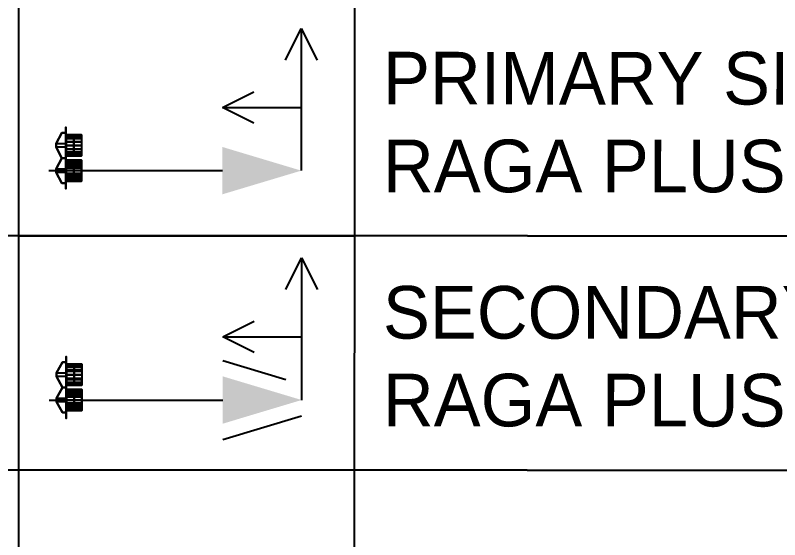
# Model space of a CAD drawing. Extents: x 421500 to 422711, y 436000 to 437000.
# Drawn here: x 422580.01 to 422588.03, y 436578.24 to 436583.74 of the extents above; entities that cross this region are included whole.
import ezdxf

# ---------------------------------------------------------------- set-up
doc = ezdxf.new("R2010")
doc.units = 0
doc.layers.get('0').update_dxf_attribs({"color": 210})
for name, color, linetype in [('XREF UTC_716709_AJB_1b$0$DATA', 7, 'Continuous'), ('XREF UTC_716709_AJB_1b$0$signals-key', 7, 'Continuous'), ('XREF UTC_716709_AJB_1b$0$VIEW', 7, 'Continuous')]:
    doc.layers.add(name, color=color, linetype=linetype)
doc.styles.add('XREF UTC_716709_AJB_1b$0$Standard', font='txt')

# ---------------------------------------------------------------- blocks, each defined once
blk = doc.blocks.new('*X67')
at = {"color": 0, "linetype": 'Continuous'}
for p, q in [((73.25, 59.49), (73.264, 59.49)), ((73.25, 59.48), (73.278, 59.48)), ((73.25, 59.47), (73.292, 59.47)), ((73.25, 59.46), (73.305, 59.46)), ((73.053, 59.42), (73.347, 59.42)), ((73.053, 59.41), (73.347, 59.41)), ((73.053, 59.4), (73.347, 59.4)), ((73.053, 59.39), (73.347, 59.39)), ((73.053, 59.38), (73.347, 59.38)), ((73.25, 59.45), (73.319, 59.45)), ((73.25, 59.44), (73.333, 59.44)), ((73.25, 59.43), (73.347, 59.43)), ((73.25, 59.37), (73.347, 59.37)), ((73.25, 59.36), (73.333, 59.36)), ((73.25, 59.35), (73.319, 59.35)), ((73.25, 59.34), (73.305, 59.34)), ((73.25, 59.33), (73.292, 59.33)), ((73.25, 59.32), (73.278, 59.32)), ((73.25, 59.31), (73.264, 59.31))]:
    blk.add_line(p, q, dxfattribs=at)
blk = doc.blocks.new('*X68')
at = {"color": 0, "linetype": 'Continuous'}
for p, q in [((73.25, 59.49), (73.264, 59.49)), ((73.25, 59.48), (73.278, 59.48)), ((73.25, 59.47), (73.292, 59.47)), ((73.25, 59.46), (73.305, 59.46)), ((73.053, 59.42), (73.347, 59.42)), ((73.053, 59.41), (73.347, 59.41)), ((73.053, 59.4), (73.347, 59.4)), ((73.053, 59.39), (73.347, 59.39)), ((73.053, 59.38), (73.347, 59.38)), ((73.25, 59.45), (73.319, 59.45)), ((73.25, 59.44), (73.333, 59.44)), ((73.25, 59.43), (73.347, 59.43)), ((73.25, 59.37), (73.347, 59.37)), ((73.25, 59.36), (73.333, 59.36)), ((73.25, 59.35), (73.319, 59.35)), ((73.25, 59.34), (73.305, 59.34)), ((73.25, 59.33), (73.292, 59.33)), ((73.25, 59.32), (73.278, 59.32)), ((73.25, 59.31), (73.264, 59.31))]:
    blk.add_line(p, q, dxfattribs=at)
blk = doc.blocks.new('XREF UTC_716709_AJB_1b$0$HD020P')
for p, q in [((-2.25, 4), (-1.75, 4.25)), ((-1.75, 3.75), (-2.25, 4)), ((-0.25, 4), (-0.25, 4)), ((-1, 2.75), (-1.25, 3.25)), ((-0.75, 3.25), (-1, 2.75)), ((0, 0), (0, 2.75))]:
    blk.add_line(p, q)
at = {"linetype": 'Continuous'}
for p, q in [((-2.25, 4), (-1, 4)), ((-1, 2.75), (-1, 4)), ((-1, 4), (0, 4))]:
    blk.add_line(p, q, dxfattribs=at)
blk.add_solid([(0.375, 2.75), (-0.375, 2.75), (0, 4)], dxfattribs=at)
at = {"layer": 'XREF UTC_716709_AJB_1b$0$VIEW', "color": 3, "linetype": 'Continuous', "extrusion": (0, -1, 0), "elevation": -0.275}
for points in [[(-0.253, 2.27), (-0.45, 2.27), (-0.45, 2.2), (-0.547, 2.27), (-0.547, 2.33), (-0.45, 2.4), (-0.45, 2.33), (-0.253, 2.33)], [(-0.03, 2.153), (-0.03, 2.35), (-0.1, 2.35), (-0.03, 2.447), (0.03, 2.447), (0.1, 2.35), (0.03, 2.35), (0.03, 2.153)]]:
    blk.add_lwpolyline(points, close=True, dxfattribs=at)
at = {"layer": 'XREF UTC_716709_AJB_1b$0$VIEW', "color": 1, "linetype": 'Continuous', "extrusion": (0, 1, 0), "const_width": 0.1, "elevation": 0.275}
blk.add_lwpolyline([(0.05, 2.94, 1), (-0.05, 2.94, 1)], format="xyb", close=True, dxfattribs=at)
at = {"layer": 'XREF UTC_716709_AJB_1b$0$VIEW', "color": 2, "linetype": 'Continuous', "extrusion": (0, 1, 0), "const_width": 0.1, "elevation": 0.275}
blk.add_lwpolyline([(0.05, 2.62, 1), (-0.05, 2.62, 1)], format="xyb", close=True, dxfattribs=at)
at = {"layer": 'XREF UTC_716709_AJB_1b$0$VIEW', "color": 7, "linetype": 'Continuous'}
for points in [[(-0.6, 0.27, 2.55), (-0.69, 0.27, 2.64), (-0.69, 0.27, 2.1), (-0.6, 0.27, 2.1)], [(-0.29, 0.27, 2.64), (-0.2, 0.27, 2.55), (-0.6, 0.27, 2.55), (-0.69, 0.27, 2.64)], [(-0.2, 0.27, 3.2), (-0.29, 0.27, 3.2), (-0.29, 0.27, 2.64), (-0.2, 0.27, 2.55)], [(0.29, 0.27, 2.1), (0.2, 0.27, 2.1), (0.2, 0.27, 3.2), (0.29, 0.27, 3.2)]]:
    blk.add_3dface(points, dxfattribs=at)
at = {"layer": 'XREF UTC_716709_AJB_1b$0$VIEW', "linetype": 'Continuous'}
for points in [[(-0.6, 0.21, 2.1), (-0.6, 0.27, 2.1), (-0.6, 0.27, 2.55), (-0.6, 0.21, 2.55)], [(-0.2, 0.27, 2.1), (-0.6, 0.27, 2.1), (-0.6, 0.27, 2.55), (-0.2, 0.27, 2.55)], [(-0.43, 0.12, 2.1), (-0.43, 0.27, 2.1), (-0.6, 0.27, 2.1), (-0.6, 0.21, 2.1)], [(-0.43, 0.12, 2.55), (-0.43, 0.27, 2.55), (-0.6, 0.27, 2.55), (-0.6, 0.21, 2.55)], [(-0.37, 0.27, 2.1), (-0.37, 0.12, 2.1), (-0.43, 0.12, 2.1), (-0.43, 0.27, 2.1)], [(-0.37, 0.27, 2.55), (-0.37, 0.12, 2.55), (-0.43, 0.12, 2.55), (-0.43, 0.27, 2.55)], [(-0.2, 0.21, 2.1), (-0.2, 0.27, 2.1), (-0.37, 0.27, 2.1), (-0.37, 0.12, 2.1)], [(-0.2, 0.21, 2.55), (-0.2, 0.27, 2.55), (-0.37, 0.27, 2.55), (-0.37, 0.12, 2.55)], [(0.2, 0.27, 2.1), (-0.2, 0.27, 2.1), (-0.2, 0.27, 3.2), (0.2, 0.27, 3.2)], [(-0.2, 0.21, 2.1), (-0.2, 0.27, 2.1), (-0.2, 0.27, 3.2), (-0.2, 0.21, 3.2)], [(-0.03, 0.12, 2.1), (-0.03, 0.27, 2.1), (-0.2, 0.27, 2.1), (-0.2, 0.21, 2.1)], [(-0.03, 0.12, 3.2), (-0.03, 0.27, 3.2), (-0.2, 0.27, 3.2), (-0.2, 0.21, 3.2)], [(-0.2, 0.21, 2.1), (-0.2, 0.27, 2.1), (-0.2, 0.27, 2.55), (-0.2, 0.21, 2.55)], [(0.03, 0.27, 2.1), (0.03, 0.12, 2.1), (-0.03, 0.12, 2.1), (-0.03, 0.27, 2.1)], [(0.03, 0.27, 3.2), (0.03, 0.12, 3.2), (-0.03, 0.12, 3.2), (-0.03, 0.27, 3.2)], [(0.2, 0.21, 2.1), (0.2, 0.27, 2.1), (0.03, 0.27, 2.1), (0.03, 0.12, 2.1)], [(0.2, 0.21, 3.2), (0.2, 0.27, 3.2), (0.03, 0.27, 3.2), (0.03, 0.12, 3.2)], [(0.2, 0.21, 2.1), (0.2, 0.27, 2.1), (0.2, 0.27, 3.2), (0.2, 0.21, 3.2)], [(-0.6, 0.21, 2.1), (-0.43, 0.12, 2.1), (-0.43, 0.12, 2.55), (-0.6, 0.21, 2.55)], [(-0.37, 0.12, 2.1), (-0.2, 0.21, 2.1), (-0.2, 0.21, 2.55), (-0.37, 0.12, 2.55)], [(-0.2, 0.21, 2.1), (-0.03, 0.12, 2.1), (-0.03, 0.12, 3.2), (-0.2, 0.21, 3.2)], [(0.03, 0.12, 2.1), (0.2, 0.21, 2.1), (0.2, 0.21, 3.2), (0.03, 0.12, 3.2)], [(-0.43, 0.12, 2.1), (-0.37, 0.12, 2.1), (-0.37, 0.12, 2.55), (-0.43, 0.12, 2.55)], [(-0.03, 0.12, 2.1), (0.03, 0.12, 2.1), (0.03, 0.12, 3.2), (-0.03, 0.12, 3.2)]]:
    blk.add_3dface(points, dxfattribs=at)
at = {"layer": 'XREF UTC_716709_AJB_1b$0$VIEW', "color": 3, "linetype": 'Continuous', "extrusion": (0, -1, 0)}
for name, p, rotation in [('*X68', (72.8, 61.7, -0.275), 180), ('*X67', (59.4, -70.9, -0.275), 90)]:
    blk.add_blockref(name, p, dxfattribs=dict(at, rotation=rotation))
at = {"layer": 'XREF UTC_716709_AJB_1b$0$DATA', "style": 'XREF UTC_716709_AJB_1b$0$Standard', "flags": 9}
for tag, p in [('SUPPORT', (1, 1.5)), ('BRACKETS', (1, 1.25)), ('HEIGHT', (1, 1)), ('CABLE', (1, 0.75)), ('PHASE', (1, 0.5)), ('TYPE', (1, 0.25)), ('NUM', (1, 0)), ('SITE', (1, -0.25)), ('IDENT', (1, -0.5))]:
    blk.add_attdef(tag, p, '', height=0.2, dxfattribs=at)
at = {"layer": 'XREF UTC_716709_AJB_1b$0$VIEW', "linetype": 'Continuous'}
mesh = blk.add_polymesh((13, 3), dxfattribs=at)
for k, corner in enumerate([(-0.253, 0.52, 2.215), (-0.253, 0.395, 2.215), (-0.253, 0.27, 2.215), (-0.233, 0.52, 2.27), (-0.233, 0.395, 2.27), (-0.233, 0.27, 2.27), (-0.233, 0.52, 2.33), (-0.233, 0.395, 2.33), (-0.233, 0.27, 2.33), (-0.253, 0.52, 2.385), (-0.253, 0.395, 2.385), (-0.253, 0.27, 2.385), (-0.291, 0.52, 2.43), (-0.291, 0.395, 2.43), (-0.291, 0.27, 2.43), (-0.342, 0.52, 2.46), (-0.342, 0.395, 2.46), (-0.342, 0.27, 2.46), (-0.4, 0.52, 2.47), (-0.4, 0.395, 2.47), (-0.4, 0.27, 2.47), (-0.458, 0.52, 2.46), (-0.458, 0.395, 2.46), (-0.458, 0.27, 2.46), (-0.509, 0.52, 2.43), (-0.509, 0.395, 2.43), (-0.509, 0.27, 2.43), (-0.547, 0.52, 2.385), (-0.547, 0.395, 2.385), (-0.547, 0.27, 2.385), (-0.567, 0.52, 2.33), (-0.567, 0.395, 2.33), (-0.567, 0.27, 2.33), (-0.567, 0.52, 2.27), (-0.567, 0.395, 2.27), (-0.567, 0.27, 2.27), (-0.547, 0.52, 2.215), (-0.547, 0.395, 2.215), (-0.547, 0.27, 2.215)]):
    mesh.set_mesh_vertex(divmod(k, 3), corner)
mesh = blk.add_polymesh((13, 3), dxfattribs=at)
for k, corner in enumerate([(0.147, 0.52, 2.215), (0.147, 0.395, 2.215), (0.147, 0.27, 2.215), (0.167, 0.52, 2.27), (0.167, 0.395, 2.27), (0.167, 0.27, 2.27), (0.167, 0.52, 2.33), (0.167, 0.395, 2.33), (0.167, 0.27, 2.33), (0.147, 0.52, 2.385), (0.147, 0.395, 2.385), (0.147, 0.27, 2.385), (0.109, 0.52, 2.43), (0.109, 0.395, 2.43), (0.109, 0.27, 2.43), (0.058, 0.52, 2.46), (0.058, 0.395, 2.46), (0.058, 0.27, 2.46), (0, 0.52, 2.47), (0, 0.395, 2.47), (0, 0.27, 2.47), (-0.058, 0.52, 2.46), (-0.058, 0.395, 2.46), (-0.058, 0.27, 2.46), (-0.109, 0.52, 2.43), (-0.109, 0.395, 2.43), (-0.109, 0.27, 2.43), (-0.147, 0.52, 2.385), (-0.147, 0.395, 2.385), (-0.147, 0.27, 2.385), (-0.167, 0.52, 2.33), (-0.167, 0.395, 2.33), (-0.167, 0.27, 2.33), (-0.167, 0.52, 2.27), (-0.167, 0.395, 2.27), (-0.167, 0.27, 2.27), (-0.147, 0.52, 2.215), (-0.147, 0.395, 2.215), (-0.147, 0.27, 2.215)]):
    mesh.set_mesh_vertex(divmod(k, 3), corner)
mesh = blk.add_polymesh((13, 3), dxfattribs=at)
for k, corner in enumerate([(0.108, 0.27, 2.877), (0.108, 0.395, 2.877), (0.108, 0.52, 2.877), (0.123, 0.27, 2.918), (0.123, 0.395, 2.918), (0.123, 0.52, 2.918), (0.123, 0.27, 2.962), (0.123, 0.395, 2.962), (0.123, 0.52, 2.962), (0.108, 0.27, 3.002), (0.108, 0.395, 3.002), (0.108, 0.52, 3.002), (0.08, 0.27, 3.036), (0.08, 0.395, 3.036), (0.08, 0.52, 3.036), (0.043, 0.27, 3.057), (0.043, 0.395, 3.057), (0.043, 0.52, 3.057), (0, 0.27, 3.065), (0, 0.395, 3.065), (0, 0.52, 3.065), (-0.043, 0.27, 3.057), (-0.043, 0.395, 3.057), (-0.043, 0.52, 3.057), (-0.08, 0.27, 3.036), (-0.08, 0.395, 3.036), (-0.08, 0.52, 3.036), (-0.108, 0.27, 3.002), (-0.108, 0.395, 3.002), (-0.108, 0.52, 3.002), (-0.123, 0.27, 2.962), (-0.123, 0.395, 2.962), (-0.123, 0.52, 2.962), (-0.123, 0.27, 2.918), (-0.123, 0.395, 2.918), (-0.123, 0.52, 2.918), (-0.108, 0.27, 2.877), (-0.108, 0.395, 2.877), (-0.108, 0.52, 2.877)]):
    mesh.set_mesh_vertex(divmod(k, 3), corner)
mesh = blk.add_polymesh((13, 3), dxfattribs=at)
for k, corner in enumerate([(0.108, 0.27, 2.558), (0.108, 0.395, 2.558), (0.108, 0.52, 2.558), (0.123, 0.27, 2.598), (0.123, 0.395, 2.598), (0.123, 0.52, 2.598), (0.123, 0.27, 2.642), (0.123, 0.395, 2.642), (0.123, 0.52, 2.642), (0.108, 0.27, 2.683), (0.108, 0.395, 2.683), (0.108, 0.52, 2.683), (0.08, 0.27, 2.716), (0.08, 0.395, 2.716), (0.08, 0.52, 2.716), (0.043, 0.27, 2.737), (0.043, 0.395, 2.737), (0.043, 0.52, 2.737), (0, 0.27, 2.745), (0, 0.395, 2.745), (0, 0.52, 2.745), (-0.043, 0.27, 2.737), (-0.043, 0.395, 2.737), (-0.043, 0.52, 2.737), (-0.08, 0.27, 2.716), (-0.08, 0.395, 2.716), (-0.08, 0.52, 2.716), (-0.108, 0.27, 2.683), (-0.108, 0.395, 2.683), (-0.108, 0.52, 2.683), (-0.123, 0.27, 2.642), (-0.123, 0.395, 2.642), (-0.123, 0.52, 2.642), (-0.123, 0.27, 2.598), (-0.123, 0.395, 2.598), (-0.123, 0.52, 2.598), (-0.108, 0.27, 2.558), (-0.108, 0.395, 2.558), (-0.108, 0.52, 2.558)]):
    mesh.set_mesh_vertex(divmod(k, 3), corner)
blk = doc.blocks.new('*X70')
at = {"color": 0, "linetype": 'Continuous'}
for p, q in [((73.25, 59.49), (73.264, 59.49)), ((73.25, 59.48), (73.278, 59.48)), ((73.25, 59.47), (73.292, 59.47)), ((73.25, 59.46), (73.305, 59.46)), ((73.053, 59.42), (73.347, 59.42)), ((73.053, 59.41), (73.347, 59.41)), ((73.053, 59.4), (73.347, 59.4)), ((73.053, 59.39), (73.347, 59.39)), ((73.053, 59.38), (73.347, 59.38)), ((73.25, 59.45), (73.319, 59.45)), ((73.25, 59.44), (73.333, 59.44)), ((73.25, 59.43), (73.347, 59.43)), ((73.25, 59.37), (73.347, 59.37)), ((73.25, 59.36), (73.333, 59.36)), ((73.25, 59.35), (73.319, 59.35)), ((73.25, 59.34), (73.305, 59.34)), ((73.25, 59.33), (73.292, 59.33)), ((73.25, 59.32), (73.278, 59.32)), ((73.25, 59.31), (73.264, 59.31))]:
    blk.add_line(p, q, dxfattribs=at)
blk = doc.blocks.new('*X71')
at = {"color": 0, "linetype": 'Continuous'}
for p, q in [((73.25, 59.49), (73.264, 59.49)), ((73.25, 59.48), (73.278, 59.48)), ((73.25, 59.47), (73.292, 59.47)), ((73.25, 59.46), (73.305, 59.46)), ((73.053, 59.42), (73.347, 59.42)), ((73.053, 59.41), (73.347, 59.41)), ((73.053, 59.4), (73.347, 59.4)), ((73.053, 59.39), (73.347, 59.39)), ((73.053, 59.38), (73.347, 59.38)), ((73.25, 59.45), (73.319, 59.45)), ((73.25, 59.44), (73.333, 59.44)), ((73.25, 59.43), (73.347, 59.43)), ((73.25, 59.37), (73.347, 59.37)), ((73.25, 59.36), (73.333, 59.36)), ((73.25, 59.35), (73.319, 59.35)), ((73.25, 59.34), (73.305, 59.34)), ((73.25, 59.33), (73.292, 59.33)), ((73.25, 59.32), (73.278, 59.32)), ((73.25, 59.31), (73.264, 59.31))]:
    blk.add_line(p, q, dxfattribs=at)
blk = doc.blocks.new('XREF UTC_716709_AJB_1b$0$HD020S')
for p, q in [((-2.25, 4), (-1.75, 4.25)), ((-1.75, 3.75), (-2.25, 4)), ((-0.25, 4), (-0.25, 4)), ((-1, 2.75), (-1.25, 3.25)), ((-0.75, 3.25), (-1, 2.75)), ((0, 0), (0, 2.75))]:
    blk.add_line(p, q)
at = {"linetype": 'Continuous'}
for p, q in [((-2.25, 4), (-1, 4)), ((-1, 2.75), (-1, 4)), ((-1, 4), (0, 4)), ((0.625, 2.75), (0.25, 4)), ((-0.625, 2.75), (-0.325, 3.75))]:
    blk.add_line(p, q, dxfattribs=at)
blk.add_solid([(0.375, 2.75), (-0.375, 2.75), (0, 4)], dxfattribs=at)
at = {"layer": 'XREF UTC_716709_AJB_1b$0$VIEW', "color": 3, "linetype": 'Continuous', "extrusion": (0, -1, 0), "elevation": -0.275}
for points in [[(-0.253, 2.27), (-0.45, 2.27), (-0.45, 2.2), (-0.547, 2.27), (-0.547, 2.33), (-0.45, 2.4), (-0.45, 2.33), (-0.253, 2.33)], [(-0.03, 2.153), (-0.03, 2.35), (-0.1, 2.35), (-0.03, 2.447), (0.03, 2.447), (0.1, 2.35), (0.03, 2.35), (0.03, 2.153)]]:
    blk.add_lwpolyline(points, close=True, dxfattribs=at)
at = {"layer": 'XREF UTC_716709_AJB_1b$0$VIEW', "color": 1, "linetype": 'Continuous', "extrusion": (0, 1, 0), "const_width": 0.1, "elevation": 0.275}
blk.add_lwpolyline([(0.05, 2.94, 1), (-0.05, 2.94, 1)], format="xyb", close=True, dxfattribs=at)
at = {"layer": 'XREF UTC_716709_AJB_1b$0$VIEW', "color": 2, "linetype": 'Continuous', "extrusion": (0, 1, 0), "const_width": 0.1, "elevation": 0.275}
blk.add_lwpolyline([(0.05, 2.62, 1), (-0.05, 2.62, 1)], format="xyb", close=True, dxfattribs=at)
at = {"layer": 'XREF UTC_716709_AJB_1b$0$VIEW', "color": 7, "linetype": 'Continuous'}
for points in [[(-0.6, 0.27, 2.55), (-0.69, 0.27, 2.64), (-0.69, 0.27, 2.1), (-0.6, 0.27, 2.1)], [(-0.29, 0.27, 2.64), (-0.2, 0.27, 2.55), (-0.6, 0.27, 2.55), (-0.69, 0.27, 2.64)], [(-0.2, 0.27, 3.2), (-0.29, 0.27, 3.2), (-0.29, 0.27, 2.64), (-0.2, 0.27, 2.55)], [(0.29, 0.27, 2.1), (0.2, 0.27, 2.1), (0.2, 0.27, 3.2), (0.29, 0.27, 3.2)]]:
    blk.add_3dface(points, dxfattribs=at)
at = {"layer": 'XREF UTC_716709_AJB_1b$0$VIEW', "linetype": 'Continuous'}
for points in [[(-0.6, 0.21, 2.1), (-0.6, 0.27, 2.1), (-0.6, 0.27, 2.55), (-0.6, 0.21, 2.55)], [(-0.2, 0.27, 2.1), (-0.6, 0.27, 2.1), (-0.6, 0.27, 2.55), (-0.2, 0.27, 2.55)], [(-0.43, 0.12, 2.1), (-0.43, 0.27, 2.1), (-0.6, 0.27, 2.1), (-0.6, 0.21, 2.1)], [(-0.43, 0.12, 2.55), (-0.43, 0.27, 2.55), (-0.6, 0.27, 2.55), (-0.6, 0.21, 2.55)], [(-0.37, 0.27, 2.1), (-0.37, 0.12, 2.1), (-0.43, 0.12, 2.1), (-0.43, 0.27, 2.1)], [(-0.37, 0.27, 2.55), (-0.37, 0.12, 2.55), (-0.43, 0.12, 2.55), (-0.43, 0.27, 2.55)], [(-0.2, 0.21, 2.1), (-0.2, 0.27, 2.1), (-0.37, 0.27, 2.1), (-0.37, 0.12, 2.1)], [(-0.2, 0.21, 2.55), (-0.2, 0.27, 2.55), (-0.37, 0.27, 2.55), (-0.37, 0.12, 2.55)], [(0.2, 0.27, 2.1), (-0.2, 0.27, 2.1), (-0.2, 0.27, 3.2), (0.2, 0.27, 3.2)], [(-0.2, 0.21, 2.1), (-0.2, 0.27, 2.1), (-0.2, 0.27, 3.2), (-0.2, 0.21, 3.2)], [(-0.03, 0.12, 2.1), (-0.03, 0.27, 2.1), (-0.2, 0.27, 2.1), (-0.2, 0.21, 2.1)], [(-0.03, 0.12, 3.2), (-0.03, 0.27, 3.2), (-0.2, 0.27, 3.2), (-0.2, 0.21, 3.2)], [(-0.2, 0.21, 2.1), (-0.2, 0.27, 2.1), (-0.2, 0.27, 2.55), (-0.2, 0.21, 2.55)], [(0.03, 0.27, 2.1), (0.03, 0.12, 2.1), (-0.03, 0.12, 2.1), (-0.03, 0.27, 2.1)], [(0.03, 0.27, 3.2), (0.03, 0.12, 3.2), (-0.03, 0.12, 3.2), (-0.03, 0.27, 3.2)], [(0.2, 0.21, 2.1), (0.2, 0.27, 2.1), (0.03, 0.27, 2.1), (0.03, 0.12, 2.1)], [(0.2, 0.21, 3.2), (0.2, 0.27, 3.2), (0.03, 0.27, 3.2), (0.03, 0.12, 3.2)], [(0.2, 0.21, 2.1), (0.2, 0.27, 2.1), (0.2, 0.27, 3.2), (0.2, 0.21, 3.2)], [(-0.6, 0.21, 2.1), (-0.43, 0.12, 2.1), (-0.43, 0.12, 2.55), (-0.6, 0.21, 2.55)], [(-0.37, 0.12, 2.1), (-0.2, 0.21, 2.1), (-0.2, 0.21, 2.55), (-0.37, 0.12, 2.55)], [(-0.2, 0.21, 2.1), (-0.03, 0.12, 2.1), (-0.03, 0.12, 3.2), (-0.2, 0.21, 3.2)], [(0.03, 0.12, 2.1), (0.2, 0.21, 2.1), (0.2, 0.21, 3.2), (0.03, 0.12, 3.2)], [(-0.43, 0.12, 2.1), (-0.37, 0.12, 2.1), (-0.37, 0.12, 2.55), (-0.43, 0.12, 2.55)], [(-0.03, 0.12, 2.1), (0.03, 0.12, 2.1), (0.03, 0.12, 3.2), (-0.03, 0.12, 3.2)]]:
    blk.add_3dface(points, dxfattribs=at)
at = {"layer": 'XREF UTC_716709_AJB_1b$0$VIEW', "color": 3, "linetype": 'Continuous', "extrusion": (0, -1, 0)}
for name, p, rotation in [('*X71', (72.8, 61.7, -0.275), 180), ('*X70', (59.4, -70.9, -0.275), 90)]:
    blk.add_blockref(name, p, dxfattribs=dict(at, rotation=rotation))
at = {"layer": 'XREF UTC_716709_AJB_1b$0$DATA', "style": 'XREF UTC_716709_AJB_1b$0$Standard', "flags": 9}
for tag, p in [('SUPPORT', (1, 1.5)), ('BRACKETS', (1, 1.25)), ('HEIGHT', (1, 1)), ('CABLE', (1, 0.75)), ('PHASE', (1, 0.5)), ('TYPE', (1, 0.25)), ('NUM', (1, 0)), ('SITE', (1, -0.25)), ('IDENT', (1, -0.5))]:
    blk.add_attdef(tag, p, '', height=0.2, dxfattribs=at)
at = {"layer": 'XREF UTC_716709_AJB_1b$0$VIEW', "linetype": 'Continuous'}
mesh = blk.add_polymesh((13, 3), dxfattribs=at)
for k, corner in enumerate([(-0.342, 0.52, 2.14), (-0.342, 0.395, 2.14), (-0.342, 0.27, 2.14), (-0.276, 0.52, 2.183), (-0.276, 0.395, 2.183), (-0.276, 0.27, 2.183), (-0.237, 0.52, 2.251), (-0.237, 0.395, 2.251), (-0.237, 0.27, 2.251), (-0.233, 0.52, 2.33), (-0.233, 0.395, 2.33), (-0.233, 0.27, 2.33), (-0.264, 0.52, 2.402), (-0.264, 0.395, 2.402), (-0.264, 0.27, 2.402), (-0.324, 0.52, 2.452), (-0.324, 0.395, 2.452), (-0.324, 0.27, 2.452), (-0.4, 0.52, 2.47), (-0.4, 0.395, 2.47), (-0.4, 0.27, 2.47), (-0.476, 0.52, 2.452), (-0.476, 0.395, 2.452), (-0.476, 0.27, 2.452), (-0.536, 0.52, 2.402), (-0.536, 0.395, 2.402), (-0.536, 0.27, 2.402), (-0.567, 0.52, 2.33), (-0.567, 0.395, 2.33), (-0.567, 0.27, 2.33), (-0.563, 0.52, 2.251), (-0.563, 0.395, 2.251), (-0.563, 0.27, 2.251), (-0.524, 0.52, 2.183), (-0.524, 0.395, 2.183), (-0.524, 0.27, 2.183), (-0.458, 0.52, 2.14), (-0.458, 0.395, 2.14), (-0.458, 0.27, 2.14)]):
    mesh.set_mesh_vertex(divmod(k, 3), corner)
mesh = blk.add_polymesh((13, 3), dxfattribs=at)
for k, corner in enumerate([(0.058, 0.52, 2.14), (0.058, 0.395, 2.14), (0.058, 0.27, 2.14), (0.124, 0.52, 2.183), (0.124, 0.395, 2.183), (0.124, 0.27, 2.183), (0.163, 0.52, 2.251), (0.163, 0.395, 2.251), (0.163, 0.27, 2.251), (0.167, 0.52, 2.33), (0.167, 0.395, 2.33), (0.167, 0.27, 2.33), (0.136, 0.52, 2.402), (0.136, 0.395, 2.402), (0.136, 0.27, 2.402), (0.076, 0.52, 2.452), (0.076, 0.395, 2.452), (0.076, 0.27, 2.452), (0, 0.52, 2.47), (0, 0.395, 2.47), (0, 0.27, 2.47), (-0.076, 0.52, 2.452), (-0.076, 0.395, 2.452), (-0.076, 0.27, 2.452), (-0.136, 0.52, 2.402), (-0.136, 0.395, 2.402), (-0.136, 0.27, 2.402), (-0.167, 0.52, 2.33), (-0.167, 0.395, 2.33), (-0.167, 0.27, 2.33), (-0.163, 0.52, 2.251), (-0.163, 0.395, 2.251), (-0.163, 0.27, 2.251), (-0.124, 0.52, 2.183), (-0.124, 0.395, 2.183), (-0.124, 0.27, 2.183), (-0.058, 0.52, 2.14), (-0.058, 0.395, 2.14), (-0.058, 0.27, 2.14)]):
    mesh.set_mesh_vertex(divmod(k, 3), corner)
mesh = blk.add_polymesh((13, 3), dxfattribs=at)
for k, corner in enumerate([(0.043, 0.27, 2.823), (0.043, 0.395, 2.823), (0.043, 0.52, 2.823), (0.091, 0.27, 2.854), (0.091, 0.395, 2.854), (0.091, 0.52, 2.854), (0.12, 0.27, 2.904), (0.12, 0.395, 2.904), (0.12, 0.52, 2.904), (0.123, 0.27, 2.962), (0.123, 0.395, 2.962), (0.123, 0.52, 2.962), (0.1, 0.27, 3.015), (0.1, 0.395, 3.015), (0.1, 0.52, 3.015), (0.056, 0.27, 3.052), (0.056, 0.395, 3.052), (0.056, 0.52, 3.052), (0, 0.27, 3.065), (0, 0.395, 3.065), (0, 0.52, 3.065), (-0.056, 0.27, 3.052), (-0.056, 0.395, 3.052), (-0.056, 0.52, 3.052), (-0.1, 0.27, 3.015), (-0.1, 0.395, 3.015), (-0.1, 0.52, 3.015), (-0.123, 0.27, 2.962), (-0.123, 0.395, 2.962), (-0.123, 0.52, 2.962), (-0.12, 0.27, 2.904), (-0.12, 0.395, 2.904), (-0.12, 0.52, 2.904), (-0.091, 0.27, 2.854), (-0.091, 0.395, 2.854), (-0.091, 0.52, 2.854), (-0.043, 0.27, 2.823), (-0.043, 0.395, 2.823), (-0.043, 0.52, 2.823)]):
    mesh.set_mesh_vertex(divmod(k, 3), corner)
mesh = blk.add_polymesh((13, 3), dxfattribs=at)
for k, corner in enumerate([(0.043, 0.27, 2.503), (0.043, 0.395, 2.503), (0.043, 0.52, 2.503), (0.091, 0.27, 2.534), (0.091, 0.395, 2.534), (0.091, 0.52, 2.534), (0.12, 0.27, 2.584), (0.12, 0.395, 2.584), (0.12, 0.52, 2.584), (0.123, 0.27, 2.642), (0.123, 0.395, 2.642), (0.123, 0.52, 2.642), (0.1, 0.27, 2.695), (0.1, 0.395, 2.695), (0.1, 0.52, 2.695), (0.056, 0.27, 2.732), (0.056, 0.395, 2.732), (0.056, 0.52, 2.732), (0, 0.27, 2.745), (0, 0.395, 2.745), (0, 0.52, 2.745), (-0.056, 0.27, 2.732), (-0.056, 0.395, 2.732), (-0.056, 0.52, 2.732), (-0.1, 0.27, 2.695), (-0.1, 0.395, 2.695), (-0.1, 0.52, 2.695), (-0.123, 0.27, 2.642), (-0.123, 0.395, 2.642), (-0.123, 0.52, 2.642), (-0.12, 0.27, 2.584), (-0.12, 0.395, 2.584), (-0.12, 0.52, 2.584), (-0.091, 0.27, 2.534), (-0.091, 0.395, 2.534), (-0.091, 0.52, 2.534), (-0.043, 0.27, 2.503), (-0.043, 0.395, 2.503), (-0.043, 0.52, 2.503)]):
    mesh.set_mesh_vertex(divmod(k, 3), corner)

msp = doc.modelspace()

# ---------------------------------------------------------------- linework, layer by layer
at = {"layer": 'XREF UTC_716709_AJB_1b$0$signals-key'}
for points in [[(422564.0517, 436583.8856), (422596.0517, 436583.8757), (422596.0509, 436581.4213), (422564.0509, 436581.4312)], [(422580.0517, 436583.8807), (422583.5704, 436583.8796), (422583.5697, 436581.4252), (422580.0509, 436581.4263)], [(422564.0509, 436581.4312), (422596.0509, 436581.4213), (422596.0502, 436578.967), (422564.0502, 436578.9768)], [(422580.0509, 436581.4263), (422583.5697, 436581.4252), (422583.5689, 436578.9708), (422580.0502, 436578.9719)], [(422564.0502, 436578.9768), (422596.0502, 436578.967), (422596.0494, 436576.5126), (422564.0494, 436576.5225)], [(422580.0502, 436578.9719), (422583.5689, 436578.9708), (422583.5682, 436576.5164), (422580.0494, 436576.5175)]]:
    msp.add_lwpolyline(points, close=True, dxfattribs=at)

# ---------------------------------------------------------------- block references
at = {"layer": 'XREF UTC_716709_AJB_1b$0$signals-key', "xscale": 0.662271352413442, "yscale": 0.662271352413442, "zscale": 0.662271352413442, "rotation": 270}
for name, p in [('XREF UTC_716709_AJB_1b$0$HD020P', (422580.3637, 436582.1092)), ('XREF UTC_716709_AJB_1b$0$HD020S', (422580.3674, 436579.7049))]:
    msp.add_blockref(name, p, dxfattribs=at)

# ---------------------------------------------------------------- texts
at = {"layer": 'XREF UTC_716709_AJB_1b$0$signals-key', "char_height": 0.551893, "width": 12.129377, "attachment_point": 1, "rotation": 359.98, "style": 'XREF UTC_716709_AJB_1b$0$Standard'}
for s, insert in [('PRIMARY SIGNAL HEAD\\PRAGA PLUS GREEN ARROW ', (422583.8708, 436583.3549)), ('SECONDARY SIGNAL HEAD\\PRAGA PLUS GREEN ARROW ', (422583.87, 436580.9005))]:
    msp.add_mtext(s, dxfattribs=dict(at, insert=insert))

doc.saveas('drawing.dxf')
